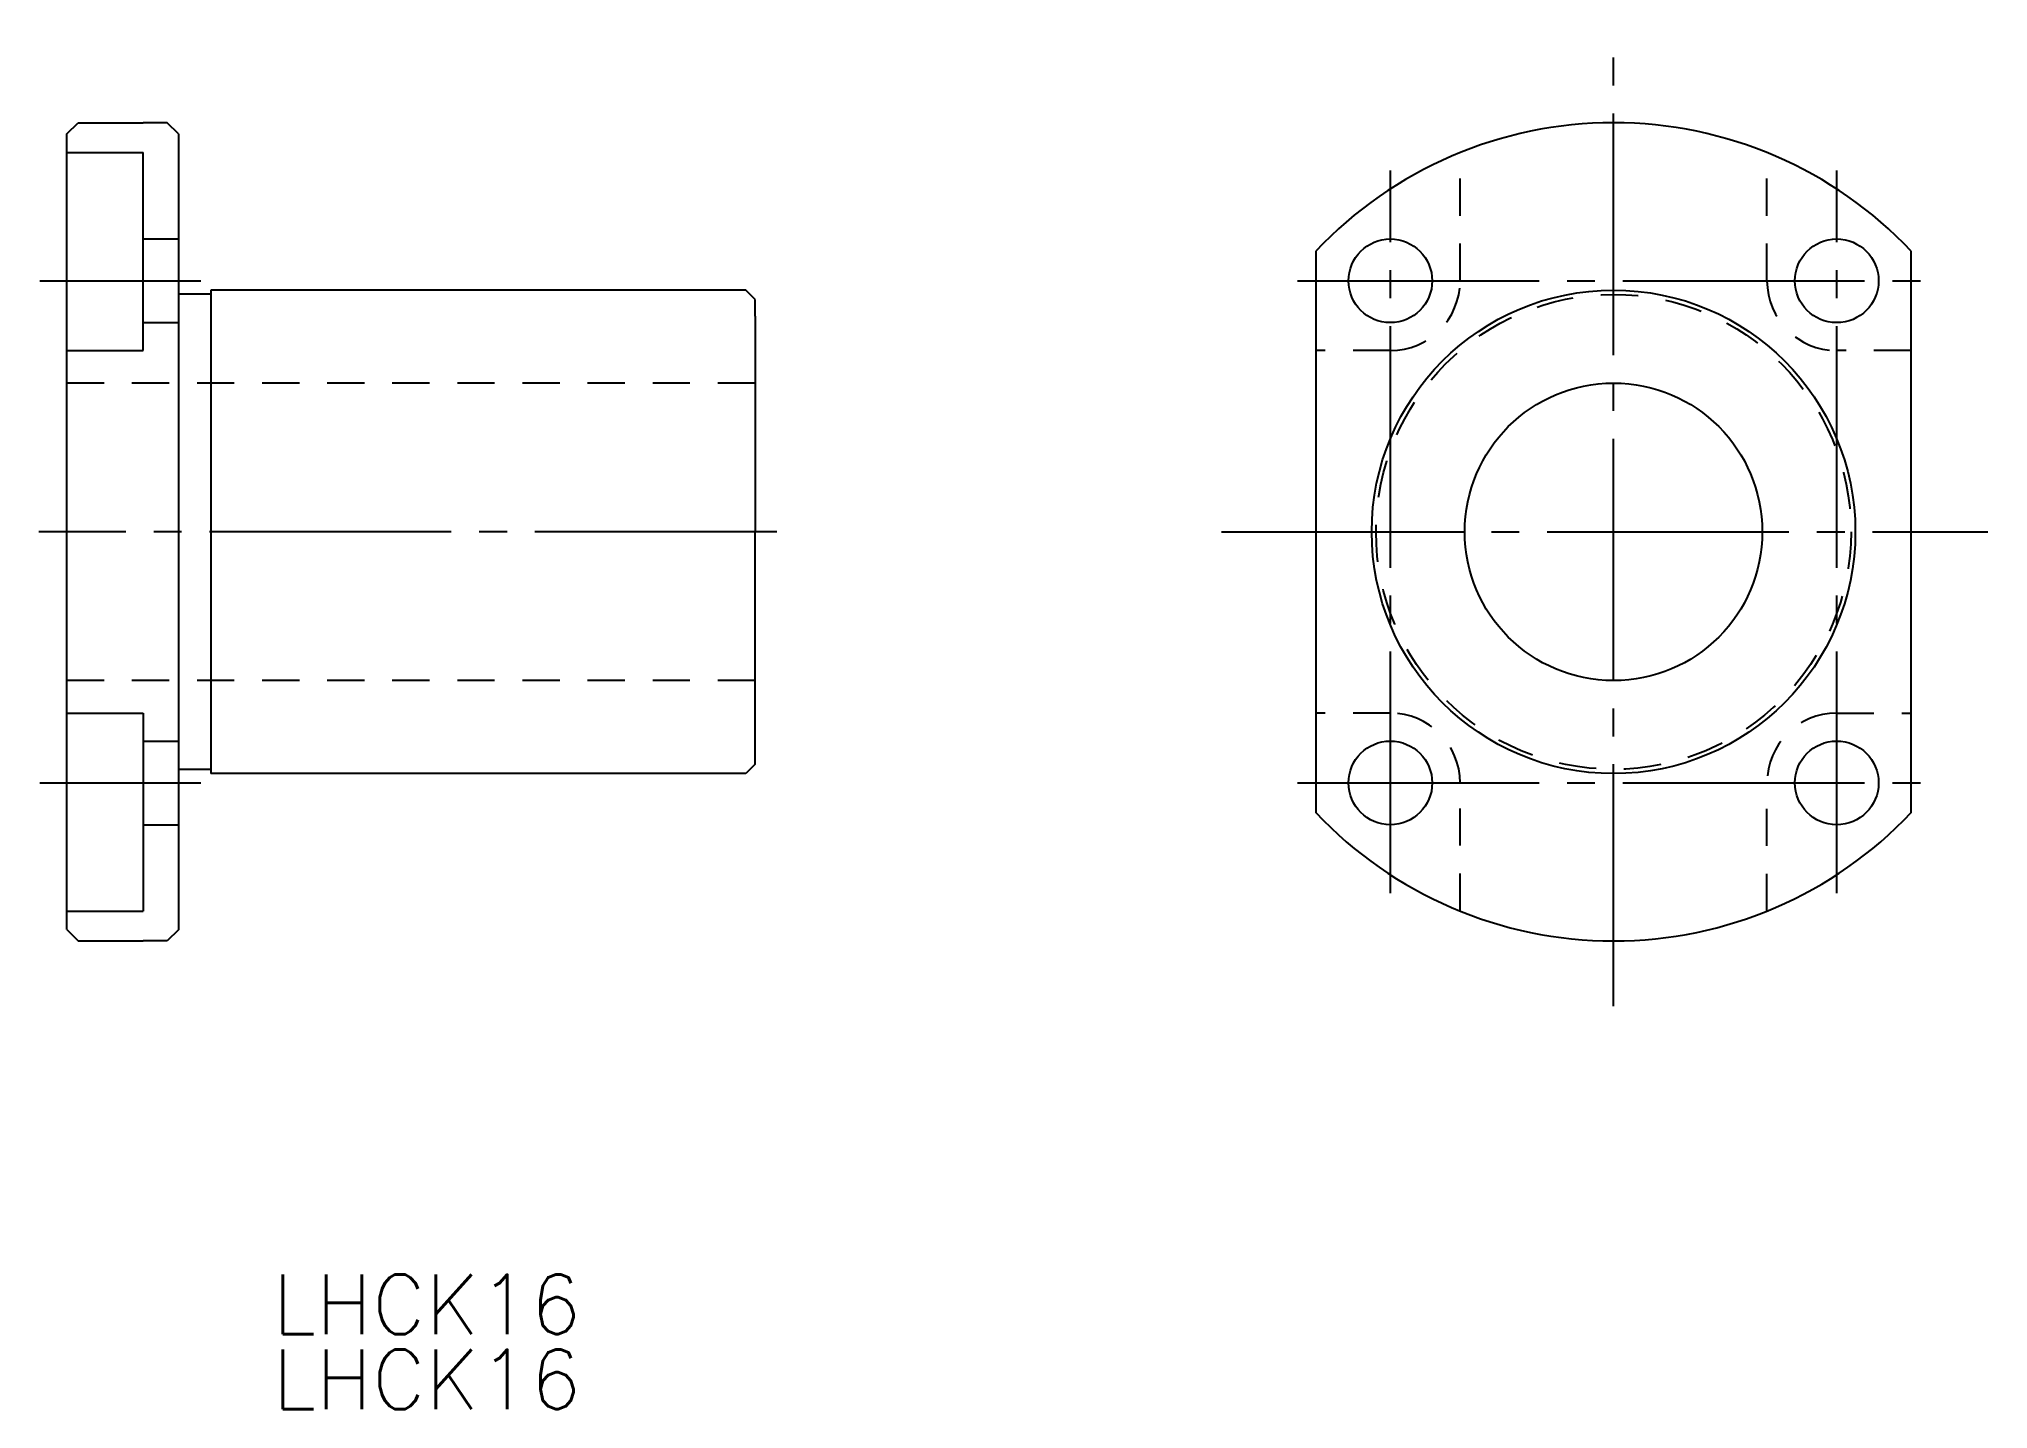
# Model space of a CAD drawing. Extents: x 386 to 491, y 223 to 297.
import ezdxf

# ---------------------------------------------------------------- set-up
doc = ezdxf.new("R2010")
doc.units = 0
doc.linetypes.add('CENTER', pattern=[17.5, 13, -1.5, 1.5, -1.5])
doc.linetypes.add('DASHED', pattern=[3.5, 2, -1.5])
doc.layers.get('0').update_dxf_attribs({"linetype": 'CONTINUOUS'})
doc.layers.add('CENTER', color=1, linetype='CENTER')
doc.styles.get("Standard").update_dxf_attribs({"font": 'txt.shx', "bigfont": '@extfont2.shx'})

msp = doc.modelspace()

# ---------------------------------------------------------------- linework, layer by layer
at = {"color": 1, "linetype": 'CENTER'}
for p, q in [((470.96, 244.87), (470.96, 296.87)), ((458.96, 250.94), (458.96, 289.81)), ((482.96, 250.94), (482.96, 289.81)), ((453.96, 283.87), (487.96, 283.87)), ((449.89, 270.37), (491.09, 270.37)), ((453.96, 256.87), (487.96, 256.87))]:
    msp.add_line(p, q, dxfattribs=at)
at = {"color": 7, "linetype": 'CONTINUOUS'}
for p, q in [((387.8, 291.77), (388.4, 292.37)), ((388.4, 292.37), (391.9, 292.37)), ((393.2, 292.37), (391.9, 292.37)), ((393.8, 291.77), (393.2, 292.37)), ((387.8, 248.98), (387.8, 291.77)), ((393.8, 291.77), (393.8, 248.97)), ((387.8, 290.77), (391.9, 290.77)), ((391.9, 280.12), (391.9, 290.77)), ((454.96, 285.47), (454.96, 255.27)), ((486.96, 255.27), (486.96, 285.47)), ((395.55, 283.15), (393.8, 283.15)), ((424.3, 283.37), (395.55, 283.37)), ((395.55, 283.37), (395.55, 283.15)), ((395.55, 283.15), (395.55, 257.37)), ((424.8, 282.87), (424.3, 283.37)), ((424.8, 281.97), (424.8, 282.87)), ((424.8, 281.97), (424.8, 270.37)), ((387.8, 280.12), (391.9, 280.12)), ((424.8, 257.87), (424.8, 270.37)), ((387.8, 260.62), (391.9, 260.62)), ((391.9, 260.62), (391.9, 249.98)), ((424.8, 257.87), (424.3, 257.37)), ((395.55, 257.6), (393.8, 257.6)), ((424.3, 257.37), (395.55, 257.37)), ((387.8, 249.98), (391.9, 249.98)), ((387.8, 248.98), (388.4, 248.37)), ((388.4, 248.37), (391.9, 248.37)), ((393.2, 248.37), (391.9, 248.37)), ((393.8, 248.97), (393.2, 248.37))]:
    msp.add_line(p, q, dxfattribs=at)
at = {"color": 3, "linetype": 'DASHED'}
for p, q in [((462.71, 283.87), (462.71, 290.77)), ((479.21, 283.87), (479.21, 290.77)), ((391.9, 286.12), (393.8, 286.12)), ((391.9, 281.62), (393.8, 281.62)), ((458.96, 280.12), (454.96, 280.12)), ((486.96, 280.12), (482.96, 280.12)), ((424.8, 278.37), (387.8, 278.37)), ((424.8, 262.37), (387.8, 262.37)), ((458.96, 260.62), (454.96, 260.62)), ((482.96, 260.62), (486.96, 260.62)), ((391.9, 259.12), (393.8, 259.12)), ((462.71, 250), (462.71, 256.87)), ((479.21, 249.98), (479.21, 256.87)), ((391.9, 254.62), (393.8, 254.62))]:
    msp.add_line(p, q, dxfattribs=at)
at = {"color": 13, "linetype": 'CONTINUOUS'}
msp.add_line((387.8, 266.43), (387.8, 266.46), dxfattribs=at)
at = {"color": 7, "linetype": 'CONTINUOUS'}
for centre, radius in [((458.96, 283.87), 2.25), ((482.96, 283.87), 2.25), ((470.96, 270.37), 13), ((470.96, 270.37), 8), ((458.96, 256.87), 2.25), ((482.96, 256.87), 2.25)]:
    msp.add_circle(centre, radius, dxfattribs=at)
at = {"color": 3, "linetype": 'DASHED'}
msp.add_circle((470.96, 270.37), 12.77, dxfattribs=at)
at = {"color": 7, "linetype": 'CONTINUOUS'}
for start, end in [(43.3418, 136.6582), (223.3418, 316.6582)]:
    msp.add_arc((470.96, 270.37), 22, start, end, dxfattribs=at)
at = {"color": 3, "linetype": 'DASHED'}
for centre, start, end in [((458.96, 283.87), 270, 0), ((482.96, 283.87), 180, 270), ((458.96, 256.87), 0, 90), ((482.96, 256.87), 90, 180)]:
    msp.add_arc(centre, 3.75, start, end, dxfattribs=at)
at = {"layer": 'CENTER', "color": 1, "linetype": 'CENTER'}
for p, q in [((386.35, 283.87), (395.01, 283.87)), ((425.97, 270.37), (386.3, 270.37)), ((386.35, 256.87), (395.01, 256.87))]:
    msp.add_line(p, q, dxfattribs=at)

# ---------------------------------------------------------------- texts
at = {"color": 7, "linetype": 'CONTINUOUS'}
for p in [(398.86, 227.23), (398.86, 223.2)]:
    msp.add_text('LHCK16', height=3.2, dxfattribs=at).set_placement(p)

doc.saveas('drawing.dxf')
